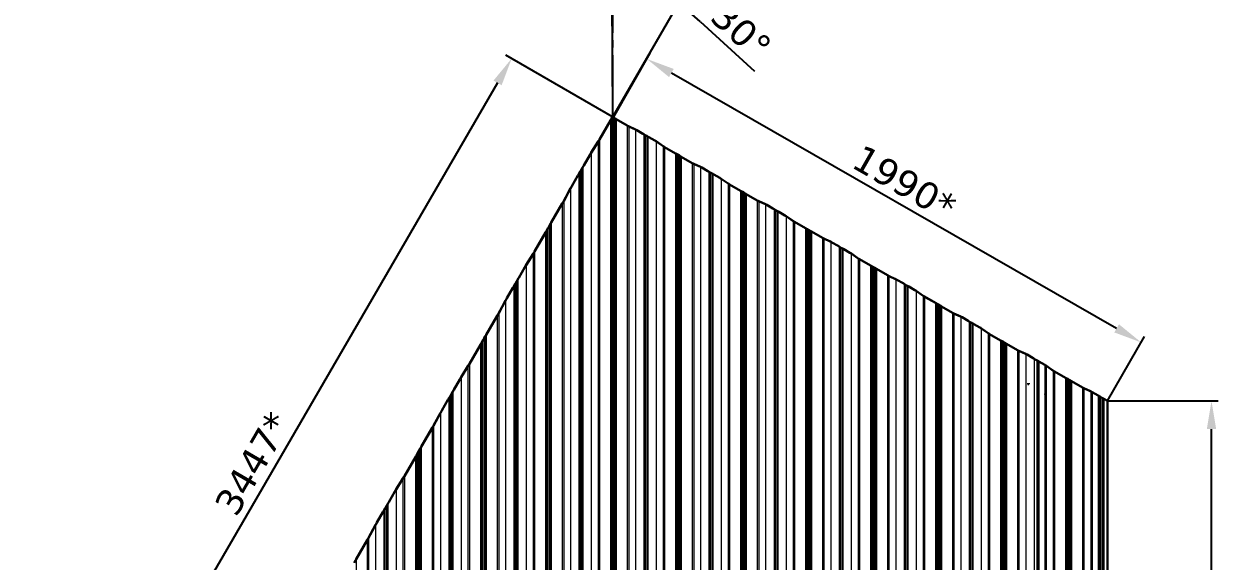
# Model space of a CAD drawing. Header units: millimetres. Extents: x 27997 to 40775, y -3198 to 5652.
# Drawn here: x 27997 to 31598, y -81 to 1539 of the extents above; entities that cross this region are included whole.
import ezdxf

# ---------------------------------------------------------------- set-up
doc = ezdxf.new("R2010")
doc.units = ezdxf.units.MM
for name, pattern in [('K5LT_AXLED', [23.372906, 18.872906, -1.5, 1.5, -1.5]), ('K5LT_BASIC', [0]), ('K5LT_THIN', [0])]:
    doc.linetypes.add(name, pattern=pattern)
doc.layers.add('0 VIEW0', color=7, linetype='Continuous')
doc.layers.add('Системный слой', color=7, linetype='Continuous')
doc.styles.get("Standard").update_dxf_attribs({"font": 'verdana.TTF'})
doc.dimstyles.new('ISO-25', dxfattribs={"dimtxt": 80, "dimasz": 85, "dimexe": 20, "dimexo": 0, "dimgap": 20, "dimtad": 1, "dimtxsty": 'Standard', "dimcen": 2.5, "dimadec": 0, "dimazin": 0, "dimtfac": 1, "dimtmove": 0, "dimatfit": 3, "dimfxl": 1, "dimarcsym": 0})

# ---------------------------------------------------------------- blocks, each defined once
blk = doc.blocks.new('*D217')
at = {"color": 0, "lineweight": -2}
for p, q in [((31264.7, 402), (31598.3, 402)), ((31578.3, -2883.9), (31578.3, 317)), ((31264.7, -2968.9), (31598.3, -2968.9))]:
    blk.add_line(p, q, dxfattribs=at)
at = {"color": 0}
for points in [[(31592.4, 317), (31564.1, 317), (31578.3, 402)], [(31564.1, -2883.9), (31592.4, -2883.9), (31578.3, -2968.9)]]:
    blk.add_solid(points, dxfattribs=at)
at = {"layer": 'Defpoints', "color": 0}
for p in [(31264.7, 402), (31578.3, 402), (31264.7, -2968.9)]:
    blk.add_point(p, dxfattribs=at)
at = {"color": 0, "insert": (31515.6, -1283.5), "char_height": 80, "attachment_point": 5, "rotation": 90}
blk.add_mtext('4509*', dxfattribs=at)
blk = doc.blocks.new('*D218')
at = {"color": 0, "lineweight": -2}
for p, q in [((29772.531675, 1258.502972), (29770.10754, 1668.691836)), ((29772.970137, 1258.386887), (29978.049369, 1613.637909)), ((30036.610271, 1546.072188), (30200.468697, 1396.053917))]:
    blk.add_line(p, q, dxfattribs=at)
for start, end in [(72.48128, 77.860352), (47.524779, 60.003029)]:
    blk.add_arc((29772.536797, 1257.636228), 391.062785, start, end, dxfattribs=at)
at = {"color": 0}
for points in [[(29856.23175, 1654.045658), (29853.319038, 1625.862438), (29770.225734, 1648.692185)], [(29884.546144, 1617.594863), (29895.960851, 1643.527125), (29968.050285, 1596.316872)]]:
    blk.add_solid(points, dxfattribs=at)
at = {"layer": 'Defpoints', "color": 0}
for p in [(29838.919512, 1643.023614), (29772.531675, 1258.502972), (29772.536797, 1257.636228), (29772.970137, 1258.386887)]:
    blk.add_point(p, dxfattribs=at)
at = {"color": 0, "insert": (30160.190218, 1516.556335), "char_height": 80, "attachment_point": 5, "rotation": 317.524778626}
blk.add_mtext('30%%d', dxfattribs=at)
blk = doc.blocks.new('*D220')
at = {"color": 0, "lineweight": -2}
for p, q in [((29771.6, 1258.1), (29450.6, 1444.4)), ((29425.3, 1360.8), (28056.7, -997.5)), ((28317.7, -1247.2), (27996.8, -1060.9))]:
    blk.add_line(p, q, dxfattribs=at)
at = {"color": 0}
for points in [[(29437.5, 1353.7), (29413, 1367.9), (29467.9, 1434.3)], [(28044.5, -990.3), (28069, -1004.6), (28014.1, -1071)]]:
    blk.add_solid(points, dxfattribs=at)
at = {"layer": 'Defpoints', "color": 0}
for p in [(29771.6, 1258.1), (28014.1, -1071), (28317.7, -1247.2)]:
    blk.add_point(p, dxfattribs=at)
at = {"color": 0, "insert": (28686.8, 213.1), "char_height": 80, "attachment_point": 5, "rotation": 59.8729}
blk.add_mtext('3447*', dxfattribs=at)
blk = doc.blocks.new('*D221')
at = {"color": 0, "lineweight": -2}
for p, q in [((29774.5, 1256.2), (29885.7, 1450.2)), ((31292.2, 620.8), (29949.5, 1390.6)), ((31264.7, 401.9), (31375.9, 595.9))]:
    blk.add_line(p, q, dxfattribs=at)
at = {"color": 0}
for points in [[(29956.5, 1402.9), (29942.4, 1378.3), (29875.7, 1432.9)], [(31285.2, 608.5), (31299.3, 633.1), (31366, 578.5)]]:
    blk.add_solid(points, dxfattribs=at)
at = {"layer": 'Defpoints', "color": 0}
for p in [(29875.7, 1432.9), (29774.5, 1256.2), (31264.7, 401.9)]:
    blk.add_point(p, dxfattribs=at)
at = {"color": 0, "insert": (30652, 1060), "char_height": 80, "attachment_point": 5, "rotation": 330.1755}
blk.add_mtext('1990*', dxfattribs=at)

msp = doc.modelspace()

# ---------------------------------------------------------------- linework, layer by layer
at = {"layer": '0 VIEW0', "color": 5, "linetype": 'K5LT_BASIC', "lineweight": 30}
for p, q in [((29765.660367, 1247.546967), (29732.505862, 1190.355647)), ((29732.505862, 1190.307795), (29765.660367, 1247.499116)), ((29771.599924, 1258.109529), (29768.749169, 1252.975843)), ((29769.109529, 1253.56136), (29771.599924, 1258.046104)), ((29771.599924, 1258.109529), (29771.599924, 1258.046104)), ((29772.060413, 1257.879593), (29771.599924, 1258.109529)), ((29771.599924, 1258.046104), (29772.420773, 1257.636228)), ((29776.539176, 1255.267516), (29779.85042, 1253.111978)), ((29780.21078, 1252.940818), (29776.899536, 1255.096356)), ((29816.454086, 1231.99465), (29783.299582, 1251.063572)), ((29783.299582, 1251.01572), (29816.454086, 1231.946798)), ((29841.148269, 1220.556643), (29820.307164, 1229.953207)), ((29820.75669, 1229.667186), (29841.597795, 1220.270623)), ((29863.702908, 1207.779313), (29845.450872, 1218.277031)), ((29845.450872, 1218.22918), (29863.702908, 1207.731461)), ((29866.79171, 1205.854216), (29870.102954, 1203.698678)), ((29870.463314, 1203.527518), (29867.15207, 1205.683056)), ((29877.892961, 1199.505397), (29874.581717, 1201.158805)), ((29874.942077, 1200.91544), (29878.253321, 1199.262033)), ((29899.594159, 1187.136343), (29881.342123, 1197.634061)), ((29881.342123, 1197.586209), (29899.594159, 1187.088491)), ((29707.362154, 1149.720362), (29728.203259, 1183.080875)), ((29728.652785, 1183.883778), (29707.81168, 1150.523265)), ((29903.447236, 1184.697714), (29924.288341, 1170.120618)), ((29924.737867, 1169.889546), (29903.896762, 1184.466642)), ((29961.745449, 1148.429847), (29928.590944, 1167.498769)), ((29928.590944, 1167.450917), (29961.745449, 1148.381995)), ((29703.509076, 1143.296345), (29685.257041, 1111.811694)), ((29685.257041, 1111.763842), (29703.509076, 1143.248493)), ((29968.145495, 1145.100615), (29964.834251, 1146.754023)), ((29965.194611, 1146.510659), (29968.505855, 1144.857251)), ((29972.624258, 1142.488538), (29975.935502, 1140.333)), ((29976.295862, 1140.16184), (29972.984618, 1142.317378)), ((30012.539169, 1119.215672), (29979.384664, 1138.284594)), ((29979.384664, 1138.236743), (30012.539169, 1119.167821)), ((30037.233351, 1107.777666), (30016.392246, 1117.174229)), ((30016.841772, 1116.888209), (30037.682877, 1107.491646)), ((29667.617826, 1081.384154), (29649.36579, 1049.899503)), ((29649.36579, 1049.851651), (29667.617826, 1081.336302)), ((29670.706628, 1086.563756), (29674.017872, 1092.024567)), ((29674.378232, 1092.682288), (29671.066988, 1087.221477)), ((29681.807879, 1105.749449), (29678.496634, 1099.786508)), ((29678.856995, 1100.372025), (29682.168239, 1106.334966)), ((30059.78799, 1095.000336), (30041.535954, 1105.498054)), ((30041.535954, 1105.450202), (30059.78799, 1094.952484)), ((30062.876792, 1093.075238), (30066.188036, 1090.9197)), ((30066.548396, 1090.74854), (30063.237152, 1092.904078)), ((30073.978043, 1086.72642), (30070.666799, 1088.379828)), ((30071.027159, 1088.136463), (30074.338403, 1086.483055)), ((30095.679241, 1074.357365), (30077.427205, 1084.855083)), ((30077.427205, 1084.807232), (30095.679241, 1074.309513)), ((30099.532318, 1071.918737), (30120.373423, 1057.34164)), ((30120.822949, 1057.110568), (30099.981844, 1071.687665)), ((30157.830531, 1035.650869), (30124.676026, 1054.719791)), ((30124.676026, 1054.671939), (30157.830531, 1035.603017)), ((29645.063187, 1042.282494), (29624.222082, 1003.741447)), ((29624.671608, 1004.489402), (29645.512713, 1043.030449)), ((30164.230577, 1032.321638), (30160.919333, 1033.975046)), ((30161.279693, 1033.731681), (30164.590937, 1032.078273)), ((30168.70934, 1029.709561), (30172.020584, 1027.554023)), ((30172.380944, 1027.382862), (30169.0697, 1029.538401)), ((30208.624251, 1006.436695), (30175.469746, 1025.505617)), ((30175.469746, 1025.457765), (30208.624251, 1006.388843)), ((29620.369004, 996.920245), (29587.2145, 939.728925)), ((29587.2145, 939.681073), (29620.369004, 996.872393)), ((30233.318433, 994.998688), (30212.477328, 1004.395251)), ((30212.926854, 1004.109231), (30233.767959, 994.712668)), ((30255.873072, 982.221358), (30237.621036, 992.719076)), ((30237.621036, 992.671225), (30255.873072, 982.173506)), ((30258.961874, 980.296261), (30262.273118, 978.140723)), ((30262.633478, 977.969563), (30259.322234, 980.125101)), ((30270.063125, 973.947442), (30266.751881, 975.60085)), ((30267.112241, 975.357485), (30270.423485, 973.704077)), ((30291.764323, 961.578388), (30273.512287, 972.076106)), ((30273.512287, 972.028254), (30291.764323, 961.530536)), ((30295.6174, 959.139759), (30316.458505, 944.562663)), ((30316.908031, 944.33159), (30296.066926, 958.908687)), ((30353.915613, 922.871892), (30320.761109, 941.940814)), ((30320.761109, 941.892962), (30353.915613, 922.82404)), ((29569.575285, 909.301386), (29536.42078, 852.110065)), ((29536.42078, 852.062214), (29569.575285, 909.253534)), ((29575.975331, 920.693203), (29572.664086, 914.730261)), ((29573.024447, 915.315778), (29576.335691, 921.27872)), ((29580.454093, 928.382939), (29583.765338, 933.84375)), ((29584.125698, 934.501472), (29580.814454, 929.04066)), ((30360.315659, 919.54266), (30357.004415, 921.196068)), ((30357.364775, 920.952704), (30360.67602, 919.299296)), ((30364.794422, 916.930583), (30368.105666, 914.775045)), ((30368.466026, 914.603885), (30365.154782, 916.759423)), ((30404.709333, 893.657717), (30371.554828, 912.726639)), ((30371.554828, 912.678788), (30404.709333, 893.609866)), ((30429.403515, 882.219711), (30408.56241, 891.616274)), ((30409.011936, 891.330254), (30429.853041, 881.93369)), ((30451.958154, 869.442381), (30433.706119, 879.940099)), ((30433.706119, 879.892247), (30451.958154, 869.394529)), ((30455.046956, 867.517283), (30458.3582, 865.361745)), ((30458.718561, 865.190585), (30455.407316, 867.346123)), ((29511.277072, 811.47478), (29532.118177, 844.835293)), ((29532.567703, 845.638197), (29511.726598, 812.277683)), ((30466.148207, 861.168464), (30462.836963, 862.821872)), ((30463.197323, 862.578508), (30466.508568, 860.9251)), ((30487.849405, 848.79941), (30469.597369, 859.297128)), ((30469.597369, 859.249277), (30487.849405, 848.751558)), ((30491.702482, 846.360782), (30512.543587, 831.783685)), ((30512.993113, 831.552613), (30492.152008, 846.129709)), ((30550.000695, 810.092914), (30516.846191, 829.161836)), ((30516.846191, 829.113984), (30550.000695, 810.045062)), ((29507.423994, 805.050763), (29489.171959, 773.566112)), ((29489.171959, 773.51826), (29507.423994, 805.002911)), ((30556.400741, 806.763683), (30553.089497, 808.417091)), ((30553.449857, 808.173726), (30556.761102, 806.520318)), ((30560.879504, 804.151606), (30564.190748, 801.996068)), ((30564.551109, 801.824907), (30561.239864, 803.980445)), ((30600.794415, 780.87874), (30567.63991, 799.947662)), ((30567.63991, 799.89981), (30600.794415, 780.830888)), ((29485.722797, 767.503867), (29482.411552, 761.540926)), ((29482.771913, 762.126443), (29486.083157, 768.089384)), ((30625.488598, 769.440733), (30604.647493, 778.837296)), ((30605.097018, 778.551276), (30625.938123, 769.154713)), ((30648.043236, 756.663403), (30629.791201, 767.161121)), ((30629.791201, 767.113269), (30648.043236, 756.615551)), ((29471.532744, 743.138572), (29453.280708, 711.653921)), ((29453.280708, 711.606069), (29471.532744, 743.090721)), ((29474.621545, 748.318174), (29477.93279, 753.778985)), ((29478.29315, 754.436707), (29474.981906, 748.975895)), ((30651.132038, 754.738306), (30654.443283, 752.582768)), ((30654.803643, 752.411608), (30651.492398, 754.567146)), ((30662.233289, 748.389487), (30658.922045, 750.042895)), ((30659.282405, 749.79953), (30662.59365, 748.146122)), ((30683.934487, 736.020433), (30665.682451, 746.518151)), ((30665.682451, 746.470299), (30683.934487, 735.972581)), ((30687.787565, 733.581804), (30708.62867, 719.004708)), ((30709.078195, 718.773635), (30688.23709, 733.350732)), ((29448.978105, 704.036912), (29428.137, 665.495865)), ((29428.586525, 666.24382), (29449.42763, 704.784867)), ((30746.085777, 697.313937), (30712.931273, 716.382859)), ((30712.931273, 716.335007), (30746.085777, 697.266085)), ((30752.485824, 693.984705), (30749.174579, 695.638113)), ((30749.534939, 695.394749), (30752.846184, 693.741341)), ((30756.964586, 691.372628), (30760.27583, 689.21709)), ((30760.636191, 689.04593), (30757.324946, 691.201468)), ((30796.879497, 668.099762), (30763.724993, 687.168684)), ((30763.724993, 687.120832), (30796.879497, 668.05191)), ((29424.283922, 658.674663), (29391.129418, 601.483343)), ((29391.129418, 601.435491), (29424.283922, 658.626811)), ((30821.57368, 656.661756), (30800.732575, 666.058319)), ((30801.1821, 665.772299), (30822.023205, 656.375735)), ((30844.128319, 643.884426), (30825.876283, 654.382144)), ((30825.876283, 654.334292), (30844.128319, 643.836574)), ((30847.21712, 641.959328), (30850.528365, 639.80379)), ((30850.888725, 639.63263), (30847.577481, 641.788168)), ((30858.318372, 635.610509), (30855.007127, 637.263917)), ((30855.367487, 637.020553), (30858.678732, 635.367145)), ((30880.019569, 623.241455), (30861.767534, 633.739173)), ((30861.767534, 633.691321), (30880.019569, 623.193603)), ((30883.872647, 620.802826), (30904.713752, 606.22573)), ((30905.163277, 605.994658), (30884.322172, 620.571754)), ((29379.890249, 582.447621), (29376.579004, 576.484679)), ((29376.939365, 577.070196), (29380.250609, 583.033138)), ((29384.369011, 590.137357), (29387.680256, 595.598168)), ((29388.040616, 596.25589), (29384.729371, 590.795078)), ((30942.17086, 584.534959), (30909.016355, 603.603881)), ((30909.016355, 603.556029), (30942.17086, 584.487107)), ((30948.570906, 581.205728), (30945.259661, 582.859136)), ((30945.620022, 582.615771), (30948.931266, 580.962363)), ((30953.049668, 578.593651), (30956.360913, 576.438112)), ((30956.721273, 576.266952), (30953.410029, 578.42249)), ((29373.490203, 571.055804), (29340.335698, 513.864484)), ((29340.335698, 513.816632), (29373.490203, 571.007952)), ((30992.964579, 555.320785), (30959.810075, 574.389707)), ((30959.810075, 574.341855), (30992.964579, 555.272933)), ((31017.658762, 543.882778), (30996.817657, 553.279341)), ((30997.267182, 552.993321), (31018.108288, 543.596758)), ((31040.213401, 531.105448), (31021.961365, 541.603166)), ((31021.961365, 541.555314), (31040.213401, 531.057596)), ((29315.19199, 473.229198), (29336.033095, 506.589712)), ((29336.48262, 507.392615), (29315.641515, 474.032101)), ((31043.302202, 529.180351), (31046.613447, 527.024813)), ((31046.973807, 526.853652), (31043.662563, 529.00919)), ((31054.403454, 522.831532), (31051.092209, 524.48494)), ((31051.45257, 524.241575), (31054.763814, 522.588167)), ((31076.104651, 510.462478), (31057.852616, 520.960196)), ((31057.852616, 520.912344), (31076.104651, 510.414626)), ((31079.957729, 508.023849), (31100.798834, 493.446752)), ((31101.24836, 493.21568), (31080.407255, 507.792777)), ((31138.255942, 471.755981), (31105.101437, 490.824903)), ((31105.101437, 490.777052), (31138.255942, 471.70813)), ((31144.655988, 468.42675), (31141.344744, 470.080158)), ((31141.705104, 469.836794), (31145.016348, 468.183386)), ((29311.338912, 466.805181), (29293.086877, 435.32053)), ((29293.086877, 435.272678), (29311.338912, 466.757329)), ((31149.13475, 465.814673), (31152.445995, 463.659135)), ((31152.806355, 463.487975), (31149.495111, 465.643513)), ((31189.049661, 442.541807), (31155.895157, 461.610729)), ((31155.895157, 461.562877), (31189.049661, 442.493955)), ((31213.743844, 431.103801), (31192.902739, 440.500364)), ((31193.352265, 440.214343), (31214.19337, 430.81778)), ((29275.447661, 404.892991), (29257.195626, 373.408339)), ((29257.195626, 373.360488), (29275.447661, 404.845139)), ((29278.536463, 410.072592), (29281.847708, 415.533404)), ((29282.208068, 416.191125), (29278.896824, 410.730314)), ((29289.637715, 429.258286), (29286.32647, 423.295344)), ((29286.68683, 423.880861), (29289.998075, 429.843803)), ((31236.298483, 418.32647), (31218.046447, 428.824189)), ((31218.046447, 428.776337), (31236.298483, 418.278619)), ((31239.387285, 416.401373), (31242.698529, 414.245835)), ((31243.058889, 414.074675), (31239.747645, 416.230213)), ((31250.488536, 410.052554), (31247.177292, 411.705962)), ((31247.537652, 411.462598), (31250.848896, 409.80919)), ((31264.716802, 401.981581), (31253.937698, 408.181218)), ((31253.937698, 408.133366), (31264.716802, 401.933729)), ((31264.716802, 401.933729), (31264.716802, 401.981581)), ((31264.716802, 401.933729), (31264.716802, -2968.932197)), ((29252.893023, 365.79133), (29232.051918, 327.250284)), ((29232.501443, 327.998239), (29253.342548, 366.539286)), ((29228.19884, 320.429081), (29195.044335, 263.237761)), ((29195.044335, 263.189909), (29228.19884, 320.38123)), ((29188.283929, 251.891775), (29191.595173, 257.352587)), ((29191.955534, 258.010308), (29188.644289, 252.549497)), ((29177.40512, 232.810222), (29144.250616, 175.618902)), ((29144.250616, 175.57105), (29177.40512, 232.76237)), ((29183.805167, 244.202039), (29180.493922, 238.239098)), ((29180.854282, 238.824614), (29184.165527, 244.787556)), ((29119.106908, 134.983616), (29139.948013, 168.34413)), ((29140.397538, 169.147033), (29119.556433, 135.78652)), ((29115.25383, 128.559599), (29097.001794, 97.074948)), ((29097.001794, 97.027096), (29115.25383, 128.511748)), ((29082.451381, 71.82701), (29085.762625, 77.287822)), ((29086.122986, 77.945543), (29082.811741, 72.484732)), ((29093.552632, 91.012704), (29090.241388, 85.049762)), ((29090.601748, 85.635279), (29093.912993, 91.598221)), ((29079.362579, 66.647409), (29061.110544, 35.162758)), ((29061.110544, 35.114906), (29079.362579, 66.599557)), ((29056.80794, 27.545749), (29035.966835, -10.995298)), ((29036.416361, -10.247343), (29057.257466, 28.293704)), ((29032.113758, -17.8165), (28998.959253, -75.00782)), ((28998.959253, -75.055672), (29032.113758, -17.864352)), ((28995.870452, -80.235274), (28992.559207, -85.696085))]:
    msp.add_line(p, q, dxfattribs=at)
at = {"layer": '0 VIEW0', "color": 5, "linetype": 'K5LT_THIN', "lineweight": 9}
for p, q in [((29765.660367, 1247.499116), (29765.660367, -2971.892175)), ((29769.109529, 1253.56136), (29769.109529, -2971.779714)), ((29772.420773, 1257.636228), (29772.420773, -2971.528649)), ((29776.539176, 1255.267516), (29776.539176, -2971.528649)), ((29779.85042, 1253.111978), (29779.85042, -2971.779714)), ((29783.299582, 1251.01572), (29783.299582, -2971.892175)), ((29816.454086, 1231.946798), (29816.454086, -2971.892175)), ((29820.75669, 1229.667186), (29820.75669, -2971.69713)), ((29732.505862, 1190.307795), (29732.505862, -2971.892175)), ((29841.597795, 1220.270623), (29841.597795, -2969.106864)), ((29866.79171, 1205.854216), (29866.79171, -2969.032908)), ((29870.102954, 1203.698678), (29870.102954, -2969.283973)), ((29874.942077, 1200.91544), (29874.942077, -2969.283973)), ((29878.253321, 1199.262033), (29878.253321, -2969.032908)), ((29728.203259, 1183.080875), (29728.203259, -2971.69713)), ((29903.447236, 1184.697714), (29903.447236, -2969.106864)), ((29924.288341, 1170.120618), (29924.288341, -2971.69713)), ((29928.590944, 1167.450917), (29928.590944, -2971.892175)), ((29707.362154, 1149.720362), (29707.362154, -2969.106864)), ((29961.745449, 1148.381995), (29961.745449, -2971.892175)), ((29965.194611, 1146.510659), (29965.194611, -2971.779714)), ((29968.505855, 1144.857251), (29968.505855, -2971.528649)), ((29972.624258, 1142.488538), (29972.624258, -2971.528649)), ((29975.935502, 1140.333), (29975.935502, -2971.779714)), ((29979.384664, 1138.236743), (29979.384664, -2971.892175)), ((30012.539169, 1119.167821), (30012.539169, -2971.892175)), ((30016.841772, 1116.888209), (30016.841772, -2971.69713)), ((29670.706628, 1086.563756), (29670.706628, -2969.032908)), ((29674.017872, 1092.024567), (29674.017872, -2969.283973)), ((29678.856995, 1100.372025), (29678.856995, -2969.283973)), ((29682.168239, 1106.334966), (29682.168239, -2969.032908)), ((30037.682877, 1107.491646), (30037.682877, -2969.106864)), ((30062.876792, 1093.075238), (30062.876792, -2969.032908)), ((30066.188036, 1090.9197), (30066.188036, -2969.283973)), ((30071.027159, 1088.136463), (30071.027159, -2969.283973)), ((30074.338403, 1086.483055), (30074.338403, -2969.032908)), ((30099.532318, 1071.918737), (30099.532318, -2969.106864)), ((30120.373423, 1057.34164), (30120.373423, -2971.69713)), ((30124.676026, 1054.671939), (30124.676026, -2971.892175)), ((29645.512713, 1043.030449), (29645.512713, -2969.106864)), ((30157.830531, 1035.603017), (30157.830531, -2971.892175)), ((30161.279693, 1033.731681), (30161.279693, -2971.779714)), ((30164.590937, 1032.078273), (30164.590937, -2971.528649)), ((30168.70934, 1029.709561), (30168.70934, -2971.528649)), ((30172.020584, 1027.554023), (30172.020584, -2971.779714)), ((30175.469746, 1025.457765), (30175.469746, -2971.892175)), ((29620.369004, 996.872393), (29620.369004, -2971.892175)), ((29624.671608, 1004.489402), (29624.671608, -2971.69713)), ((30208.624251, 1006.388843), (30208.624251, -2971.892175)), ((30212.926854, 1004.109231), (30212.926854, -2971.69713)), ((30233.767959, 994.712668), (30233.767959, -2969.106864)), ((30258.961874, 980.296261), (30258.961874, -2969.032908)), ((30262.273118, 978.140723), (30262.273118, -2969.283973)), ((30267.112241, 975.357485), (30267.112241, -2969.283973)), ((30270.423485, 973.704077), (30270.423485, -2969.032908)), ((29587.2145, 939.681073), (29587.2145, -2971.892175)), ((30295.6174, 959.139759), (30295.6174, -2969.106864)), ((30316.458505, 944.562663), (30316.458505, -2971.69713)), ((30320.761109, 941.892962), (30320.761109, -2971.892175)), ((29569.575285, 909.253534), (29569.575285, -2971.892175)), ((29573.024447, 915.315778), (29573.024447, -2971.779714)), ((29576.335691, 921.27872), (29576.335691, -2971.528649)), ((29580.454093, 928.382939), (29580.454093, -2971.528649)), ((29583.765338, 933.84375), (29583.765338, -2971.779714)), ((30353.915613, 922.82404), (30353.915613, -2971.892175)), ((30357.364775, 920.952704), (30357.364775, -2971.779714)), ((30360.67602, 919.299296), (30360.67602, -2971.528649)), ((30364.794422, 916.930583), (30364.794422, -2971.528649)), ((30368.105666, 914.775045), (30368.105666, -2971.779714)), ((30371.554828, 912.678788), (30371.554828, -2971.892175)), ((30404.709333, 893.609866), (30404.709333, -2971.892175)), ((30409.011936, 891.330254), (30409.011936, -2971.69713)), ((30429.853041, 881.93369), (30429.853041, -2969.106864)), ((30455.046956, 867.517283), (30455.046956, -2969.032908)), ((30458.3582, 865.361745), (30458.3582, -2969.283973)), ((29532.118177, 844.835293), (29532.118177, -2971.69713)), ((29536.42078, 852.062214), (29536.42078, -2971.892175)), ((30463.197323, 862.578508), (30463.197323, -2969.283973)), ((30466.508568, 860.9251), (30466.508568, -2969.032908)), ((30491.702482, 846.360782), (30491.702482, -2969.106864)), ((30512.543587, 831.783685), (30512.543587, -2971.69713)), ((30516.846191, 829.113984), (30516.846191, -2971.892175)), ((29511.277072, 811.47478), (29511.277072, -2969.106864)), ((30550.000695, 810.045062), (30550.000695, -2971.892175)), ((30553.449857, 808.173726), (30553.449857, -2971.779714)), ((30556.761102, 806.520318), (30556.761102, -2971.528649)), ((30560.879504, 804.151606), (30560.879504, -2971.528649)), ((30564.190748, 801.996068), (30564.190748, -2971.779714)), ((30567.63991, 799.89981), (30567.63991, -2971.892175)), ((29482.771913, 762.126443), (29482.771913, -2969.283973)), ((29486.083157, 768.089384), (29486.083157, -2969.032908)), ((30600.794415, 780.830888), (30600.794415, -2971.892175)), ((30605.097018, 778.551276), (30605.097018, -2971.69713)), ((30625.938123, 769.154713), (30625.938123, -2969.106864)), ((29474.621545, 748.318174), (29474.621545, -2969.032908)), ((29477.93279, 753.778985), (29477.93279, -2969.283973)), ((30651.132038, 754.738306), (30651.132038, -2969.032908)), ((30654.443283, 752.582768), (30654.443283, -2969.283973)), ((30659.282405, 749.79953), (30659.282405, -2969.283973)), ((30662.59365, 748.146122), (30662.59365, -2969.032908)), ((30687.787565, 733.581804), (30687.787565, -2969.106864)), ((29449.42763, 704.784867), (29449.42763, -2969.106864)), ((30708.62867, 719.004708), (30708.62867, -2971.69713)), ((30712.931273, 716.335007), (30712.931273, -2971.892175)), ((30746.085777, 697.266085), (30746.085777, -2971.892175)), ((30749.534939, 695.394749), (30749.534939, -2971.779714)), ((30752.846184, 693.741341), (30752.846184, -2971.528649)), ((30756.964586, 691.372628), (30756.964586, -2971.528649)), ((30760.27583, 689.21709), (30760.27583, -2971.779714)), ((30763.724993, 687.120832), (30763.724993, -2971.892175)), ((29424.283922, 658.626811), (29424.283922, -2971.892175)), ((29428.586525, 666.24382), (29428.586525, -2971.69713)), ((30796.879497, 668.05191), (30796.879497, -2971.892175)), ((30801.1821, 665.772299), (30801.1821, -2971.69713)), ((30822.023205, 656.375735), (30822.023205, -2969.106864)), ((30847.21712, 641.959328), (30847.21712, -2969.032908)), ((30850.528365, 639.80379), (30850.528365, -2969.283973)), ((30855.367487, 637.020553), (30855.367487, -2969.283973)), ((30858.678732, 635.367145), (30858.678732, -2969.032908)), ((30883.872647, 620.802826), (30883.872647, -2969.106864)), ((29376.939365, 577.070196), (29376.939365, -2971.779714)), ((29380.250609, 583.033138), (29380.250609, -2971.528649)), ((29384.369011, 590.137357), (29384.369011, -2971.528649)), ((29387.680256, 595.598168), (29387.680256, -2971.779714)), ((29391.129418, 601.435491), (29391.129418, -2971.892175)), ((30904.713752, 606.22573), (30904.713752, -2971.69713)), ((30909.016355, 603.556029), (30909.016355, -2971.892175)), ((30942.17086, 584.487107), (30942.17086, -2971.892175)), ((30945.620022, 582.615771), (30945.620022, -2971.779714)), ((30948.931266, 580.962363), (30948.931266, -2971.528649)), ((30953.049668, 578.593651), (30953.049668, -2971.528649)), ((30956.360913, 576.438112), (30956.360913, -2971.779714)), ((29373.490203, 571.007952), (29373.490203, -2971.892175)), ((30959.810075, 574.341855), (30959.810075, -2971.892175)), ((30992.964579, 555.272933), (30992.964579, -2971.892175)), ((30997.267182, 552.993321), (30997.267182, -2971.69713)), ((31018.108288, 543.596758), (31018.108288, -2969.106864)), ((29336.033095, 506.589712), (29336.033095, -2971.69713)), ((29340.335698, 513.816632), (29340.335698, -2971.892175)), ((31043.302202, 529.180351), (31043.302202, -2969.032908)), ((31051.45257, 524.241575), (31051.45257, -2888.924064)), ((31054.763814, 522.588167), (31054.763814, -2888.924064)), ((31057.852616, 520.912344), (31057.852616, -2888.924064)), ((31076.104651, 510.414626), (31076.104651, 424.712972)), ((31079.957729, 508.023849), (31079.957729, -2888.924064)), ((29315.19199, 473.229198), (29315.19199, -2969.106864)), ((31100.798834, 493.446752), (31100.798834, -2971.69713)), ((31105.101437, 490.777052), (31105.101437, -2971.892175)), ((31138.255942, 471.70813), (31138.255942, -2971.892175)), ((31141.705104, 469.836794), (31141.705104, -2971.779714)), ((31145.016348, 468.183386), (31145.016348, -2971.528649)), ((31149.13475, 465.814673), (31149.13475, -2971.528649)), ((31152.445995, 463.659135), (31152.445995, -2971.779714)), ((31155.895157, 461.562877), (31155.895157, -2971.892175)), ((31189.049661, 442.493955), (31189.049661, -2971.892175)), ((31193.352265, 440.214343), (31193.352265, -2971.69713)), ((29278.536463, 410.072592), (29278.536463, -2969.032908)), ((29281.847708, 415.533404), (29281.847708, -2969.283973)), ((29286.68683, 423.880861), (29286.68683, -2969.283973)), ((29289.998075, 429.843803), (29289.998075, -2969.032908)), ((31076.104651, 422.734344), (31076.104651, -2888.924064)), ((31214.19337, 430.81778), (31214.19337, -2969.106864)), ((31218.046447, 428.776337), (31218.046447, -2968.932197)), ((31236.298483, 418.278619), (31236.298483, -2968.932197)), ((31239.387285, 416.401373), (31239.387285, -2969.032908)), ((31242.698529, 414.245835), (31242.698529, -2969.283973)), ((31247.537652, 411.462598), (31247.537652, -2969.283973)), ((31250.848896, 409.80919), (31250.848896, -2969.032908)), ((31253.937698, 408.133366), (31253.937698, -2968.932197)), ((29253.342548, 366.539286), (29253.342548, -2969.106864)), ((29232.501443, 327.998239), (29232.501443, -2971.69713)), ((29228.19884, 320.38123), (29228.19884, -2971.892175)), ((29191.595173, 257.352587), (29191.595173, -2971.779714)), ((29195.044335, 263.189909), (29195.044335, -2971.892175)), ((29177.40512, 232.76237), (29177.40512, -2971.892175)), ((29180.854282, 238.824614), (29180.854282, -2971.779714)), ((29184.165527, 244.787556), (29184.165527, -2971.528649)), ((29188.283929, 251.891775), (29188.283929, -2971.528649)), ((29139.948013, 168.34413), (29139.948013, -2971.69713)), ((29144.250616, 175.57105), (29144.250616, -2971.892175)), ((29119.106908, 134.983616), (29119.106908, -2969.106864)), ((29085.762625, 77.287822), (29085.762625, -2969.283973)), ((29090.601748, 85.635279), (29090.601748, -2969.283973)), ((29093.912993, 91.598221), (29093.912993, -2969.032908)), ((29082.451381, 71.82701), (29082.451381, -2969.032908)), ((29057.257466, 28.293704), (29057.257466, -2969.106864)), ((29032.113758, -17.864352), (29032.113758, -2971.892175)), ((29036.416361, -10.247343), (29036.416361, -2971.69713)), ((28998.959253, -75.055672), (28998.959253, -2971.892175))]:
    msp.add_line(p, q, dxfattribs=at)
at = {"layer": '0 VIEW0', "color": 5, "linetype": 'K5LT_BASIC', "lineweight": 30}
for centre, radius, start, end in [((31028.927017, 454.090421), 3.921702, 149.999999, 239.999999), ((31028.927017, 454.090421), 1.960851, 149.999999, 239.999999), ((31076.475122, 426.638508), 3.921702, 239.999999, 329.999999), ((31076.475122, 426.638508), 1.960851, 239.999999, 329.999999)]:
    msp.add_arc(centre, radius, start, end, dxfattribs=at)
for centre, major_axis, ratio, start_param, end_param in [((29765.660367, 1247.957126), (-5.251323, -9.075817), 0.021891, 1.5329797834, 2.2489478921), ((29765.660367, 1247.957126), (-4.702677, -8.127597), 0.021891, 1.5329797834, 2.2489478921), ((29774.479974, 1256.245574), (3.683765, -2.130875), 0.065398, 0.8926396764, 2.3245758937), ((29774.479974, 1256.245574), (3.135119, -1.813511), 0.065398, 0.8926396764, 2.3245758937), ((29783.299582, 1251.473731), (5.251324, -3.03763), 0.065398, -2.2489529772, -1.5329848685), ((29783.299582, 1251.473731), (4.702678, -2.720266), 0.065398, -2.2489529772, -1.5329848685), ((29816.454086, 1232.404809), (4.702678, -2.720266), 0.065398, -1.5329848685, -0.5737522859), ((29816.454086, 1232.404809), (5.251324, -3.03763), 0.065398, -1.5329848685, -0.5737522859), ((29732.505862, 1190.765806), (-5.251323, -9.075817), 0.021891, 0.5737472008, 1.5329797834), ((29732.505862, 1190.765806), (-4.702677, -8.127597), 0.021891, 0.5737472008, 1.5329797834), ((29845.450872, 1217.819021), (5.251324, -3.03763), 0.065398, 1.6086077851, 2.5678403677), ((29845.450872, 1217.819021), (4.702678, -2.720266), 0.065398, 1.6086077851, 2.5678403677), ((29863.702908, 1207.321303), (5.251324, -3.03763), 0.065398, 0.8926396764, 1.6086077851), ((29863.702908, 1207.321303), (4.702678, -2.720266), 0.065398, 0.8926396764, 1.6086077851), ((29872.522515, 1202.54946), (3.683765, -2.130875), 0.065398, -2.2489529772, -0.8170167599), ((29872.522515, 1202.54946), (3.135119, -1.813511), 0.065398, -2.2489529772, -0.8170167599), ((29881.342123, 1197.176051), (5.251324, -3.03763), 0.065398, 1.6086077851, 2.3245758937), ((29881.342123, 1197.176051), (4.702678, -2.720266), 0.065398, 1.6086077851, 2.3245758937), ((29899.594159, 1186.678332), (5.251324, -3.03763), 0.065398, 0.6493752024, 1.6086077851), ((29899.594159, 1186.678332), (4.702678, -2.720266), 0.065398, 0.6493752024, 1.6086077851), ((29928.590944, 1167.908927), (5.251324, -3.03763), 0.065398, -2.4922174512, -1.5329848685), ((29928.590944, 1167.908927), (4.702678, -2.720266), 0.065398, -2.4922174512, -1.5329848685), ((29703.509076, 1142.838334), (-5.251323, -9.075817), 0.021891, -2.5678454528, -1.6086128702), ((29703.509076, 1142.838334), (-4.702677, -8.127597), 0.021891, -2.5678454528, -1.6086128702), ((29961.745449, 1148.840005), (4.702678, -2.720266), 0.065398, -1.5329848685, -0.8170167599), ((29961.745449, 1148.840005), (5.251324, -3.03763), 0.065398, -1.5329848685, -0.8170167599), ((29970.565056, 1143.466596), (3.683765, -2.130875), 0.065398, 0.8926396764, 2.3245758937), ((29970.565056, 1143.466596), (3.135119, -1.813511), 0.065398, 0.8926396764, 2.3245758937), ((29979.384664, 1138.694753), (5.251324, -3.03763), 0.065398, -2.2489529772, -1.5329848685), ((29979.384664, 1138.694753), (4.702678, -2.720266), 0.065398, -2.2489529772, -1.5329848685), ((30012.539169, 1119.625831), (4.702678, -2.720266), 0.065398, -1.5329848685, -0.5737522859), ((30012.539169, 1119.625831), (5.251324, -3.03763), 0.065398, -1.5329848685, -0.5737522859), ((29667.617826, 1080.926144), (-5.251323, -9.075817), 0.021891, -2.3245809788, -1.6086128702), ((29667.617826, 1080.926144), (-4.702677, -8.127597), 0.021891, -2.3245809788, -1.6086128702), ((29676.437433, 1096.440696), (-3.683764, -6.366618), 0.021891, 0.8170116748, 2.2489478921), ((29676.437433, 1096.440696), (-3.135118, -5.418398), 0.021891, 0.8170116748, 2.2489478921), ((29685.257041, 1111.353683), (-5.251323, -9.075817), 0.021891, -1.6086128702, -0.8926447615), ((29685.257041, 1111.353683), (-4.702677, -8.127597), 0.021891, -1.6086128702, -0.8926447615), ((30041.535954, 1105.040043), (5.251324, -3.03763), 0.065398, 1.6086077851, 2.5678403677), ((30041.535954, 1105.040043), (4.702678, -2.720266), 0.065398, 1.6086077851, 2.5678403677), ((30059.78799, 1094.542325), (5.251324, -3.03763), 0.065398, 0.8926396764, 1.6086077851), ((30059.78799, 1094.542325), (4.702678, -2.720266), 0.065398, 0.8926396764, 1.6086077851), ((30068.607598, 1089.770482), (3.683765, -2.130875), 0.065398, -2.2489529772, -0.8170167599), ((30068.607598, 1089.770482), (3.135119, -1.813511), 0.065398, -2.2489529772, -0.8170167599), ((30077.427205, 1084.397073), (5.251324, -3.03763), 0.065398, 1.6086077851, 2.3245758937), ((30077.427205, 1084.397073), (4.702678, -2.720266), 0.065398, 1.6086077851, 2.3245758937), ((29649.36579, 1049.441493), (-5.251323, -9.075817), 0.021891, -1.6086128702, -0.6493802875), ((29649.36579, 1049.441493), (-4.702677, -8.127597), 0.021891, -1.6086128702, -0.6493802875), ((30095.679241, 1073.899355), (5.251324, -3.03763), 0.065398, 0.6493752024, 1.6086077851), ((30095.679241, 1073.899355), (4.702678, -2.720266), 0.065398, 0.6493752024, 1.6086077851), ((30124.676026, 1055.12995), (5.251324, -3.03763), 0.065398, -2.4922174512, -1.5329848685), ((30124.676026, 1055.12995), (4.702678, -2.720266), 0.065398, -2.4922174512, -1.5329848685), ((30157.830531, 1036.061028), (4.702678, -2.720266), 0.065398, -1.5329848685, -0.8170167599), ((30157.830531, 1036.061028), (5.251324, -3.03763), 0.065398, -1.5329848685, -0.8170167599), ((30166.650139, 1030.687619), (3.683765, -2.130875), 0.065398, 0.8926396764, 2.3245758937), ((30166.650139, 1030.687619), (3.135119, -1.813511), 0.065398, 0.8926396764, 2.3245758937), ((30175.469746, 1025.915775), (5.251324, -3.03763), 0.065398, -2.2489529772, -1.5329848685), ((30175.469746, 1025.915775), (4.702678, -2.720266), 0.065398, -2.2489529772, -1.5329848685), ((29620.369004, 997.330404), (-5.251323, -9.075817), 0.021891, 1.5329797834, 2.4922123661), ((29620.369004, 997.330404), (-4.702677, -8.127597), 0.021891, 1.5329797834, 2.4922123661), ((30208.624251, 1006.846853), (4.702678, -2.720266), 0.065398, -1.5329848685, -0.5737522859), ((30208.624251, 1006.846854), (5.251324, -3.03763), 0.065398, -1.5329848685, -0.5737522859), ((30237.621036, 992.261066), (5.251324, -3.03763), 0.065398, 1.6086077851, 2.5678403677), ((30237.621036, 992.261066), (4.702678, -2.720266), 0.065398, 1.6086077851, 2.5678403677), ((30255.873072, 981.763348), (5.251324, -3.03763), 0.065398, 0.8926396764, 1.6086077851), ((30255.873072, 981.763348), (4.702678, -2.720266), 0.065398, 0.8926396764, 1.6086077851), ((30264.69268, 976.991505), (3.683765, -2.130875), 0.065398, -2.2489529772, -0.8170167599), ((30264.69268, 976.991505), (3.135119, -1.813511), 0.065398, -2.2489529772, -0.8170167599), ((30273.512287, 971.618095), (5.251324, -3.03763), 0.065398, 1.6086077851, 2.3245758937), ((30273.512287, 971.618095), (4.702678, -2.720266), 0.065398, 1.6086077851, 2.3245758937), ((29587.2145, 940.139084), (-5.251323, -9.075817), 0.021891, 0.8170116748, 1.5329797834), ((29587.2145, 940.139084), (-4.702677, -8.127597), 0.021891, 0.8170116748, 1.5329797834), ((30291.764323, 961.120377), (5.251324, -3.03763), 0.065398, 0.6493752024, 1.6086077851), ((30291.764323, 961.120377), (4.702678, -2.720266), 0.065398, 0.6493752024, 1.6086077851), ((30320.761109, 942.350972), (5.251324, -3.03763), 0.065398, -2.4922174512, -1.5329848685), ((30320.761109, 942.350972), (4.702678, -2.720266), 0.065398, -2.4922174512, -1.5329848685), ((29569.575285, 909.711544), (-5.251323, -9.075817), 0.021891, 1.5329797834, 2.2489478921), ((29569.575285, 909.711544), (-4.702677, -8.127597), 0.021891, 1.5329797834, 2.2489478921), ((29578.394892, 924.624531), (-3.683764, -6.366618), 0.021891, -2.3245809788, -0.8926447615), ((29578.394892, 924.624531), (-3.135118, -5.418398), 0.021891, -2.3245809788, -0.8926447615), ((30353.915613, 923.28205), (4.702678, -2.720266), 0.065398, -1.5329848685, -0.8170167599), ((30353.915613, 923.28205), (5.251324, -3.03763), 0.065398, -1.5329848685, -0.8170167599), ((30362.735221, 917.908641), (3.683765, -2.130875), 0.065398, 0.8926396764, 2.3245758937), ((30362.735221, 917.908641), (3.135119, -1.813511), 0.065398, 0.8926396764, 2.3245758937), ((30371.554828, 913.136798), (5.251324, -3.03763), 0.065398, -2.2489529772, -1.5329848685), ((30371.554828, 913.136798), (4.702678, -2.720266), 0.065398, -2.2489529772, -1.5329848685), ((30404.709333, 894.067876), (4.702678, -2.720266), 0.065398, -1.5329848685, -0.5737522859), ((30404.709333, 894.067876), (5.251324, -3.03763), 0.065398, -1.5329848685, -0.5737522859), ((30433.706119, 879.482088), (5.251324, -3.03763), 0.065398, 1.6086077851, 2.5678403677), ((30433.706119, 879.482088), (4.702678, -2.720266), 0.065398, 1.6086077851, 2.5678403677), ((30451.958154, 868.98437), (5.251324, -3.03763), 0.065398, 0.8926396764, 1.6086077851), ((30451.958154, 868.98437), (4.702678, -2.720266), 0.065398, 0.8926396764, 1.6086077851), ((30460.777762, 864.212527), (3.683765, -2.130875), 0.065398, -2.2489529772, -0.8170167599), ((30460.777762, 864.212527), (3.135119, -1.813511), 0.065398, -2.2489529772, -0.8170167599), ((29536.42078, 852.520224), (-5.251323, -9.075817), 0.021891, 0.5737472008, 1.5329797834), ((29536.42078, 852.520224), (-4.702677, -8.127597), 0.021891, 0.5737472008, 1.5329797834), ((30469.597369, 858.839118), (5.251324, -3.03763), 0.065398, 1.6086077851, 2.3245758937), ((30469.597369, 858.839118), (4.702678, -2.720266), 0.065398, 1.6086077851, 2.3245758937), ((30487.849405, 848.3414), (5.251324, -3.03763), 0.065398, 0.6493752024, 1.6086077851), ((30487.849405, 848.3414), (4.702678, -2.720266), 0.065398, 0.6493752024, 1.6086077851), ((30516.846191, 829.571995), (5.251324, -3.03763), 0.065398, -2.4922174512, -1.5329848685), ((30516.846191, 829.571995), (4.702678, -2.720266), 0.065398, -2.4922174512, -1.5329848685), ((29507.423994, 804.592753), (-5.251323, -9.075817), 0.021891, -2.5678454528, -1.6086128702), ((29507.423994, 804.592753), (-4.702677, -8.127597), 0.021891, -2.5678454528, -1.6086128702), ((30550.000695, 810.503073), (4.702678, -2.720266), 0.065398, -1.5329848685, -0.8170167599), ((30550.000695, 810.503073), (5.251324, -3.03763), 0.065398, -1.5329848685, -0.8170167599), ((30558.820303, 805.129664), (3.683765, -2.130875), 0.065398, 0.8926396764, 2.3245758937), ((30558.820303, 805.129664), (3.135119, -1.813511), 0.065398, 0.8926396764, 2.3245758937), ((30567.63991, 800.35782), (5.251324, -3.03763), 0.065398, -2.2489529772, -1.5329848685), ((30567.63991, 800.35782), (4.702678, -2.720266), 0.065398, -2.2489529772, -1.5329848685), ((29480.352351, 758.195115), (-3.683764, -6.366618), 0.021891, 0.8170116748, 2.2489478921), ((29480.352351, 758.195115), (-3.135118, -5.418398), 0.021891, 0.8170116748, 2.2489478921), ((29489.171959, 773.108101), (-5.251323, -9.075817), 0.021891, -1.6086128702, -0.8926447615), ((29489.171959, 773.108101), (-4.702677, -8.127597), 0.021891, -1.6086128702, -0.8926447615), ((30600.794415, 781.288898), (4.702678, -2.720266), 0.065398, -1.5329848685, -0.5737522859), ((30600.794415, 781.288898), (5.251324, -3.03763), 0.065398, -1.5329848685, -0.5737522859), ((30629.791201, 766.703111), (5.251324, -3.03763), 0.065398, 1.6086077851, 2.5678403677), ((30629.791201, 766.703111), (4.702678, -2.720266), 0.065398, 1.6086077851, 2.5678403677), ((30648.043236, 756.205393), (5.251324, -3.03763), 0.065398, 0.8926396764, 1.6086077851), ((30648.043236, 756.205393), (4.702678, -2.720266), 0.065398, 0.8926396764, 1.6086077851), ((29471.532744, 742.680562), (-5.251323, -9.075817), 0.021891, -2.3245809788, -1.6086128702), ((29471.532744, 742.680562), (-4.702677, -8.127597), 0.021891, -2.3245809788, -1.6086128702), ((30656.862844, 751.43355), (3.683765, -2.130875), 0.065398, -2.2489529772, -0.8170167599), ((30656.862844, 751.43355), (3.135119, -1.813511), 0.065398, -2.2489529772, -0.8170167599), ((30665.682451, 746.06014), (5.251324, -3.03763), 0.065398, 1.6086077851, 2.3245758937), ((30665.682451, 746.06014), (4.702678, -2.720266), 0.065398, 1.6086077851, 2.3245758937), ((30683.934487, 735.562422), (5.251324, -3.03763), 0.065398, 0.6493752024, 1.6086077851), ((30683.934487, 735.562422), (4.702678, -2.720266), 0.065398, 0.6493752024, 1.6086077851), ((29453.280708, 711.195911), (-5.251323, -9.075817), 0.021891, -1.6086128702, -0.6493802875), ((29453.280708, 711.195911), (-4.702677, -8.127597), 0.021891, -1.6086128702, -0.6493802875), ((30712.931273, 716.793017), (5.251324, -3.03763), 0.065398, -2.4922174512, -1.5329848685), ((30712.931273, 716.793017), (4.702678, -2.720266), 0.065398, -2.4922174512, -1.5329848685), ((30746.085777, 697.724095), (4.702678, -2.720266), 0.065398, -1.5329848685, -0.8170167599), ((30746.085777, 697.724095), (5.251324, -3.03763), 0.065398, -1.5329848685, -0.8170167599), ((30754.905385, 692.350686), (3.683765, -2.130875), 0.065398, 0.8926396764, 2.3245758937), ((30754.905385, 692.350686), (3.135119, -1.813511), 0.065398, 0.8926396764, 2.3245758937), ((30763.724993, 687.578843), (5.251324, -3.03763), 0.065398, -2.2489529772, -1.5329848685), ((30763.724993, 687.578843), (4.702678, -2.720266), 0.065398, -2.2489529772, -1.5329848685), ((29424.283922, 659.084822), (-5.251323, -9.075817), 0.021891, 1.5329797834, 2.4922123661), ((29424.283922, 659.084822), (-4.702677, -8.127597), 0.021891, 1.5329797834, 2.4922123661), ((30796.879497, 668.509921), (4.702678, -2.720266), 0.065398, -1.5329848685, -0.5737522859), ((30796.879497, 668.509921), (5.251324, -3.03763), 0.065398, -1.5329848685, -0.5737522859), ((30825.876283, 653.924133), (5.251324, -3.03763), 0.065398, 1.6086077851, 2.5678403677), ((30825.876283, 653.924133), (4.702678, -2.720266), 0.065398, 1.6086077851, 2.5678403677), ((30844.128319, 643.426415), (5.251324, -3.03763), 0.065398, 0.8926396764, 1.6086077851), ((30844.128319, 643.426415), (4.702678, -2.720266), 0.065398, 0.8926396764, 1.6086077851), ((30852.947926, 638.654572), (3.683765, -2.130875), 0.065398, -2.2489529772, -0.8170167599), ((30852.947926, 638.654572), (3.135119, -1.813511), 0.065398, -2.2489529772, -0.8170167599), ((30861.767534, 633.281163), (5.251324, -3.03763), 0.065398, 1.6086077851, 2.3245758937), ((30861.767534, 633.281163), (4.702678, -2.720266), 0.065398, 1.6086077851, 2.3245758937), ((30880.019569, 622.783445), (5.251324, -3.03763), 0.065398, 0.6493752024, 1.6086077851), ((30880.019569, 622.783445), (4.702678, -2.720266), 0.065398, 0.6493752024, 1.6086077851), ((29373.490203, 571.465962), (-5.251323, -9.075817), 0.021891, 1.5329797834, 2.2489478921), ((29373.490203, 571.465962), (-4.702677, -8.127597), 0.021891, 1.5329797834, 2.2489478921), ((29382.30981, 586.378949), (-3.683764, -6.366618), 0.021891, -2.3245809788, -0.8926447615), ((29382.30981, 586.378949), (-3.135118, -5.418398), 0.021891, -2.3245809788, -0.8926447615), ((29391.129418, 601.893502), (-5.251323, -9.075817), 0.021891, 0.8170116748, 1.5329797834), ((29391.129418, 601.893502), (-4.702677, -8.127597), 0.021891, 0.8170116748, 1.5329797834), ((30909.016355, 604.01404), (5.251324, -3.03763), 0.065398, -2.4922174512, -1.5329848685), ((30909.016355, 604.01404), (4.702678, -2.720266), 0.065398, -2.4922174512, -1.5329848685), ((30942.17086, 584.945118), (4.702678, -2.720266), 0.065398, -1.5329848685, -0.8170167599), ((30942.17086, 584.945118), (5.251324, -3.03763), 0.065398, -1.5329848685, -0.8170167599), ((30950.990467, 579.571708), (3.683765, -2.130875), 0.065398, 0.8926396764, 2.3245758937), ((30950.990467, 579.571708), (3.135119, -1.813511), 0.065398, 0.8926396764, 2.3245758937), ((30959.810075, 574.799865), (5.251324, -3.03763), 0.065398, -2.2489529772, -1.5329848685), ((30959.810075, 574.799865), (4.702678, -2.720266), 0.065398, -2.2489529772, -1.5329848685), ((30992.964579, 555.730943), (4.702678, -2.720266), 0.065398, -1.5329848685, -0.5737522859), ((30992.964579, 555.730943), (5.251324, -3.03763), 0.065398, -1.5329848685, -0.5737522859), ((31021.961365, 541.145156), (5.251324, -3.03763), 0.065398, 1.6086077851, 2.5678403677), ((31021.961365, 541.145156), (4.702678, -2.720266), 0.065398, 1.6086077851, 2.5678403677), ((29340.335698, 514.274642), (-5.251323, -9.075817), 0.021891, 0.5737472008, 1.5329797834), ((29340.335698, 514.274642), (-4.702677, -8.127597), 0.021891, 0.5737472008, 1.5329797834), ((31040.213401, 530.647438), (5.251324, -3.03763), 0.065398, 0.8926396764, 1.6086077851), ((31040.213401, 530.647438), (4.702678, -2.720266), 0.065398, 0.8926396764, 1.6086077851), ((31049.033008, 525.875594), (3.683765, -2.130875), 0.065398, -2.2489529772, -0.8170167599), ((31049.033008, 525.875594), (3.135119, -1.813511), 0.065398, -2.2489529772, -0.8170167599), ((31057.852616, 520.502185), (5.251324, -3.03763), 0.065398, 1.6086077851, 2.3245758937), ((31057.852616, 520.502185), (4.702678, -2.720266), 0.065398, 1.6086077851, 2.3245758937), ((31076.104651, 510.004467), (5.251324, -3.03763), 0.065398, 0.6493752024, 1.6086077851), ((31076.104651, 510.004467), (4.702678, -2.720266), 0.065398, 0.6493752024, 1.6086077851), ((29311.338912, 466.347171), (-5.251323, -9.075817), 0.021891, -2.5678454528, -1.6086128702), ((29311.338912, 466.347171), (-4.702677, -8.127597), 0.021891, -2.5678454528, -1.6086128702), ((31105.101437, 491.235062), (5.251324, -3.03763), 0.065398, -2.4922174512, -1.5329848685), ((31105.101437, 491.235062), (4.702678, -2.720266), 0.065398, -2.4922174512, -1.5329848685), ((31138.255942, 472.16614), (4.702678, -2.720266), 0.065398, -1.5329848685, -0.8170167599), ((31138.255942, 472.16614), (5.251324, -3.03763), 0.065398, -1.5329848685, -0.8170167599), ((31147.075549, 466.792731), (3.683765, -2.130875), 0.065398, 0.8926396764, 2.3245758937), ((29293.086877, 434.86252), (-5.251323, -9.075817), 0.021891, -1.6086128702, -0.8926447615), ((29293.086877, 434.86252), (-4.702677, -8.127597), 0.021891, -1.6086128702, -0.8926447615), ((31147.075549, 466.792731), (3.135119, -1.813511), 0.065398, 0.8926396764, 2.3245758937), ((31155.895157, 462.020888), (5.251324, -3.03763), 0.065398, -2.2489529772, -1.5329848685), ((31155.895157, 462.020888), (4.702678, -2.720266), 0.065398, -2.2489529772, -1.5329848685), ((31189.049661, 442.951966), (4.702678, -2.720266), 0.065398, -1.5329848685, -0.5737522859), ((31189.049661, 442.951966), (5.251324, -3.03763), 0.065398, -1.5329848685, -0.5737522859), ((29275.447661, 404.43498), (-5.251323, -9.075817), 0.021891, -2.3245809788, -1.6086128702), ((29275.447661, 404.43498), (-4.702677, -8.127597), 0.021891, -2.3245809788, -1.6086128702), ((29284.267269, 419.949533), (-3.683764, -6.366618), 0.021891, 0.8170116748, 2.2489478921), ((29284.267269, 419.949533), (-3.135118, -5.418398), 0.021891, 0.8170116748, 2.2489478921), ((31218.046447, 428.366178), (5.251324, -3.03763), 0.065398, 1.6086077851, 2.5678403677), ((31218.046447, 428.366178), (4.702678, -2.720266), 0.065398, 1.6086077851, 2.5678403677), ((31236.298483, 417.86846), (5.251324, -3.03763), 0.065398, 0.8926396764, 1.6086077851), ((31236.298483, 417.86846), (4.702678, -2.720266), 0.065398, 0.8926396764, 1.6086077851), ((31245.11809, 413.096617), (3.683765, -2.130875), 0.065398, -2.2489529772, -0.8170167599), ((31245.11809, 413.096617), (3.135119, -1.813511), 0.065398, -2.2489529772, -0.8170167599), ((31253.937698, 407.723208), (5.251324, -3.03763), 0.065398, 1.6086077851, 2.3245758937), ((31253.937698, 407.723208), (4.702678, -2.720266), 0.065398, 1.6086077851, 2.3245758937), ((29257.195626, 372.950329), (-5.251323, -9.075817), 0.021891, -1.6086128702, -0.6493802875), ((29257.195626, 372.950329), (-4.702677, -8.127597), 0.021891, -1.6086128702, -0.6493802875), ((29228.19884, 320.83924), (-5.251323, -9.075817), 0.021891, 1.5329797834, 2.4922123661), ((29228.19884, 320.83924), (-4.702677, -8.127597), 0.021891, 1.5329797834, 2.4922123661), ((29186.224728, 248.133367), (-3.683764, -6.366618), 0.021891, -2.3245809788, -0.8926447615), ((29195.044335, 263.64792), (-5.251323, -9.075817), 0.021891, 0.8170116748, 1.5329797834), ((29195.044335, 263.64792), (-4.702677, -8.127597), 0.021891, 0.8170116748, 1.5329797834), ((29177.40512, 233.220381), (-5.251323, -9.075817), 0.021891, 1.5329797834, 2.2489478921), ((29177.40512, 233.220381), (-4.702677, -8.127597), 0.021891, 1.5329797834, 2.2489478921), ((29186.224728, 248.133367), (-3.135118, -5.418398), 0.021891, -2.3245809788, -0.8926447615), ((29144.250616, 176.02906), (-5.251323, -9.075817), 0.021891, 0.5737472008, 1.5329797834), ((29144.250616, 176.02906), (-4.702677, -8.127597), 0.021891, 0.5737472008, 1.5329797834), ((29115.25383, 128.101589), (-5.251323, -9.075817), 0.021891, -2.5678454528, -1.6086128702), ((29115.25383, 128.101589), (-4.702677, -8.127597), 0.021891, -2.5678454528, -1.6086128702), ((29079.362579, 66.189398), (-5.251323, -9.075817), 0.021891, -2.3245809788, -1.6086128702), ((29088.182187, 81.703951), (-3.683764, -6.366618), 0.021891, 0.8170116748, 2.2489478921), ((29088.182187, 81.703951), (-3.135118, -5.418398), 0.021891, 0.8170116748, 2.2489478921), ((29097.001794, 96.616938), (-5.251323, -9.075817), 0.021891, -1.6086128702, -0.8926447615), ((29097.001794, 96.616938), (-4.702677, -8.127597), 0.021891, -1.6086128702, -0.8926447615), ((29079.362579, 66.189398), (-4.702677, -8.127597), 0.021891, -2.3245809788, -1.6086128702), ((29061.110544, 34.704747), (-5.251323, -9.075817), 0.021891, -1.6086128702, -0.6493802875), ((29061.110544, 34.704747), (-4.702677, -8.127597), 0.021891, -1.6086128702, -0.6493802875), ((29032.113758, -17.406342), (-5.251323, -9.075817), 0.021891, 1.5329797834, 2.4922123661), ((29032.113758, -17.406342), (-4.702677, -8.127597), 0.021891, 1.5329797834, 2.4922123661), ((28998.959253, -74.597662), (-5.251323, -9.075817), 0.021891, 0.8170116748, 1.5329797834), ((28998.959253, -74.597662), (-4.702677, -8.127597), 0.021891, 0.8170116748, 1.5329797834)]:
    msp.add_ellipse(centre, major_axis=major_axis, ratio=ratio, start_param=start_param, end_param=end_param, dxfattribs=at)
at = {"layer": 'Системный слой', "color": 30, "linetype": 'K5LT_AXLED', "lineweight": 9, "ltscale": 15, "true_color": 0xff8000}
msp.add_line((29772.563162, 5651.723358), (29772.563162, -3064.648378), dxfattribs=at)

# ---------------------------------------------------------------- dimensions: what is measured, and where the dimension line sits
dim = msp.add_angular_dim_3p(base=(29838.919512, 1643.023614), center=(29772.536797, 1257.636228), p1=(29772.531675, 1258.502972), p2=(29772.970137, 1258.386887), dimstyle='ISO-25', override={"dimscale": 1, "dimtad": 1, "dimlfac": 1, "dimtxsty": 'Standard', "dimsah": 1, "dimtdec": 0, "dimtolj": 0})
dim.commit()
dim.dimension.update_dxf_attribs({"geometry": '*D218', "text_midpoint": (30160.190218, 1516.556335)})
for base, p1, p2, angle, text, picture, middle in [((28014.050612, -1070.968642), (29771.599924, 1258.109529), (28317.736243, -1247.201272), 239.872862, '3447*', '*D220', (28686.804256, 213.127054)), ((29875.724019, 1432.852751), (31264.716802, 401.933729), (29774.479974, 1256.245574), 150.175537, '1990*', '*D221', (30651.996086, 1060.040359)), ((31578.251357, 401.981581), (31264.716802, -2968.932197), (31264.716802, 401.981581), 90, '4509*', '*D217', (31515.611357, -1283.475308))]:
    dim = msp.add_linear_dim(base=base, p1=p1, p2=p2, angle=angle, text=text, dimstyle='ISO-25', override={"dimscale": 1, "dimlfac": 1, "dimtxsty": 'Standard', "dimsah": 1, "dimtolj": 0})
    dim.commit()
    dim.dimension.update_dxf_attribs({"geometry": picture, "text_midpoint": middle})

doc.saveas('drawing.dxf')
